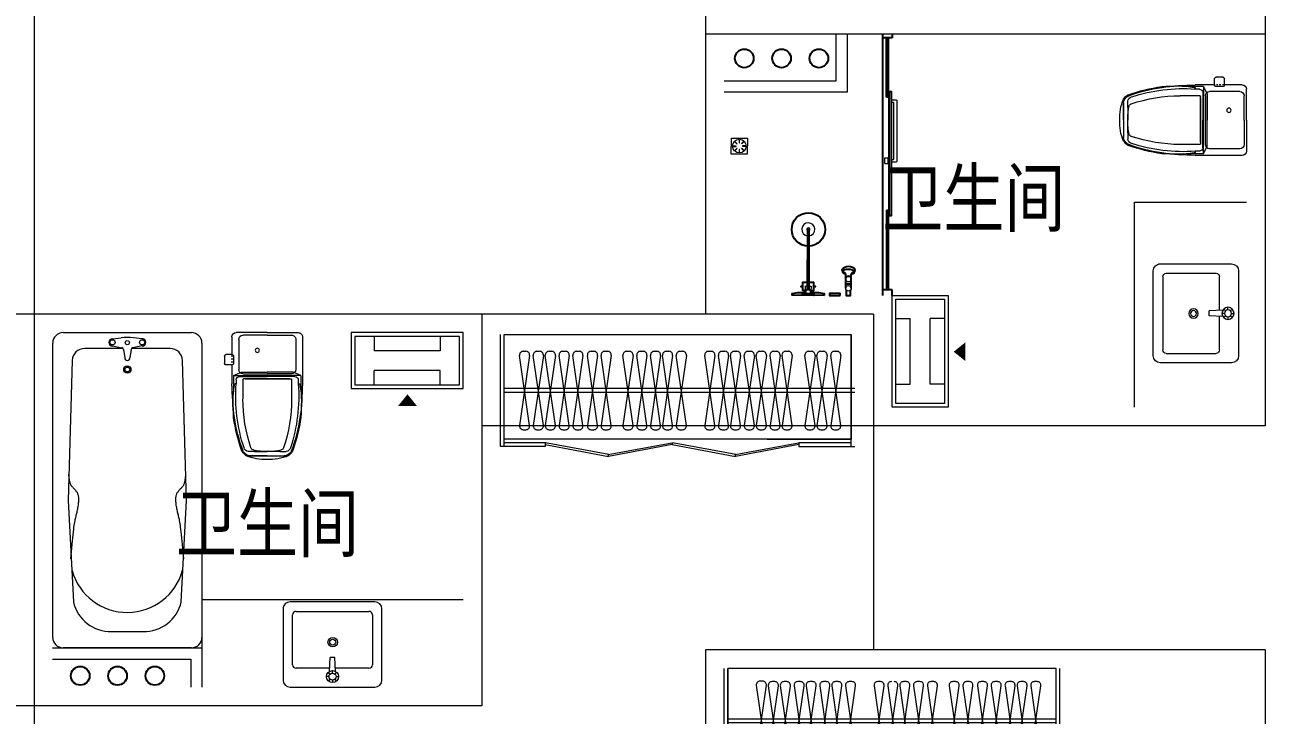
# Model space of a CAD drawing. Extents: x 5432254 to 5695744, y -448727 to -401527.
# Drawn here: x 5668074 to 5674723, y -430541 to -426841 of the extents above; entities that cross this region are included whole.
import ezdxf
from ezdxf.enums import TextEntityAlignment as Align

# ---------------------------------------------------------------- set-up
doc = ezdxf.new("R2010")
doc.units = 0
doc.linetypes.add('DOTE', pattern=[2.42, 2, -0.2, 0.02, -0.2])
doc.layers.get('0').update_dxf_attribs({"linetype": 'CONTINUOUS'})
for name, color, linetype, lineweight in [('Area', 200, 'CONTINUOUS', 9), ('DOTE', 251, 'DOTE', 0), ('PUB_HATCH', 8, 'CONTINUOUS', 9), ('WALL', 255, 'CONTINUOUS', 20), ('五金', 136, 'CONTINUOUS', 9), ('家具', 33, 'CONTINUOUS', 9), ('看线', 27, 'CONTINUOUS', 0)]:
    doc.layers.add(name, color=color, linetype=linetype, lineweight=lineweight)
for name, color, linetype in [('fd', 4, 'CONTINUOUS'), ('PUB_TEXT', 7, 'CONTINUOUS'), ('WINDOW', 4, 'CONTINUOUS'), ('建筑设备及配件', 6, 'CONTINUOUS')]:
    doc.layers.add(name, color=color, linetype=linetype)
doc.styles.add('DIM_FONT', font='SIMPLEX.shx', dxfattribs={"width": 0.8})
doc.styles.add('黑体', font='SIMHEI.TTF', dxfattribs={"height": 10})

# ---------------------------------------------------------------- blocks, each defined once
blk = doc.blocks.new('A$C37A63D83')
at = {"layer": '家具', "color": 8}
for p, q in [((152.1, 636.3), (127.6, 636.3)), ((136.4, 659.7), (322.6, 659.7)), ((229.5, 659.7), (136.4, 659.7)), ((162, 636.3), (152.1, 636.3)), ((162, 636.3), (229.5, 636.3)), ((297, 636.3), (229.5, 636.3)), ((297, 636.3), (306.9, 636.3)), ((306.9, 636.3), (331.4, 636.3)), ((99, 250.2), (99, 355.5)), ((360, 250.2), (360, 355.5)), ((49.5, 230.4), (49.5, 316.4)), ((54, 279), (54, 280.3)), ((63, 274.5), (58.5, 274.5)), ((63, 252.9), (63, 274.5)), ((396, 252.9), (396, 274.5)), ((396, 274.5), (400.5, 274.5)), ((49.5, 230.4), (229.5, 230.4)), ((49.5, 230.4), (90.9, 211.5)), ((81, 234.9), (229.5, 234.9)), ((90.9, 211.5), (229.5, 211.5)), ((99, 220.5), (229.5, 220.5)), ((229.5, 246.6), (102.6, 246.6)), ((110.7, 246.6), (229.5, 246.6)), ((229.5, 246.6), (356.4, 246.6)), ((348.3, 246.6), (229.5, 246.6)), ((378, 234.9), (229.5, 234.9)), ((409.5, 230.4), (229.5, 230.4)), ((360, 220.5), (229.5, 220.5)), ((368.1, 211.5), (229.5, 211.5)), ((409.5, 230.4), (368.1, 211.5)), ((37.8, 171.9), (42.3, 171.9)), ((40.5, 153.1), (40.5, 161.7)), ((40.5, 137), (40.5, 146.5)), ((49.5, 125.1), (49.5, 164.7)), ((76.5, 36), (76.5, 198)), ((382.5, 36), (382.5, 198)), ((37.8, 117.9), (42.3, 117.9)), ((40.5, 121.2), (40.5, 129.7)), ((229.5, 13.5), (99, 13.5)), ((229.5, 13.5), (360, 13.5))]:
    blk.add_line(p, q, dxfattribs=at)
at = {"layer": '家具'}
for p, q in [((40.5, 170.1), (40.5, 274.5)), ((405, 279), (405, 280.3)), ((409.5, 230.4), (409.5, 316.4)), ((418.5, 22.5), (418.5, 274.5)), ((0, 125.1), (0, 164.7)), ((37.8, 171.9), (7.2, 171.9)), ((37.8, 117.9), (7.2, 117.9)), ((40.5, 22.5), (40.5, 122)), ((229.5, 0), (63, 0)), ((229.5, 0), (396, 0))]:
    blk.add_line(p, q, dxfattribs=at)
at = {"layer": '家具', "color": 8}
blk.add_circle((176.4, 94.5), 11.4, dxfattribs=at)
at = {"layer": '家具'}
for centre, radius, start, end in [((216.6, 423.2), 256.6, 87.12096, 112.8427), ((242.4, 423.2), 256.6, 67.1573, 92.87904), ((978.6, 321), 938.6, 160.46268, 171.82378), ((106.7, 630.4), 13.5, 147.26486, 160.46289), ((159.1, 596.7), 75.7, 123.74728, 147.26486), ((299.9, 596.7), 75.7, 32.73514, 56.25272), ((345.7, 630.4), 13.5, 21.34013, 45.04567), ((352.3, 630.4), 13.5, 19.53711, 32.73514), ((-519.6, 321), 938.7, 8.17733, 19.53711), ((7035.2, 15), 6999.5, 176.39994, 177.87525), ((-6576.2, 15), 6999.5, 2.12475, 3.60006), ((7.2, 164.7), 7.2, 90, 180), ((7.2, 125.1), 7.2, 180, 270), ((63, 22.5), 22.5, 180, 270), ((396, 22.5), 22.5, 270, 0)]:
    blk.add_arc(centre, radius, start, end, dxfattribs=at)
at = {"layer": '家具', "color": 8}
for centre, radius, start, end in [((823.8, 352.9), 776.2, 158.65987, 172.47632), ((941.9, 340.4), 881.4, 161.70587, 184.28974), ((933.3, 352.9), 834.3, 161.50274, 179.81806), ((113.3, 630.4), 13.5, 134.95433, 158.65987), ((347, 396.4), 344.2, 131.92233, 134.95433), ((129.6, 611.1), 25.3, 94.61237, 166.25294), ((138, 625.7), 34, 87.42069, 128.06865), ((159.2, 611.8), 18, 109.18125, 161.50274), ((214.4, 386.4), 250, 86.59247, 104.15157), ((244.6, 386.4), 250, 75.84843, 93.40753), ((299.8, 611.8), 18, 18.49726, 70.81875), ((-474.3, 352.9), 834.3, 0.18194, 18.49726), ((321, 625.7), 34, 51.93135, 92.57931), ((329.4, 611.1), 25.3, 13.74706, 85.38763), ((112, 396.4), 344.2, 45.04567, 48.07767), ((-482.9, 340.4), 881.4, 355.71026, 18.29413), ((-364.8, 352.9), 776.2, 7.52368, 21.34013), ((545.5, 366.9), 499.1, 169.88512, 189.98228), ((-86.5, 366.9), 499.1, 350.01772, 10.11488), ((58.5, 279), 4.5, 180, 270), ((400.5, 279), 4.5, 270, 0), ((81, 252.9), 18, 180, 270), ((99, 198), 22.5, 90, 180), ((102.6, 250.2), 3.6, 180, 270), ((356.4, 250.2), 3.6, 270, 0), ((360, 198), 22.5, 0, 90), ((378, 252.9), 18, 270, 0), ((42.3, 164.7), 7.2, 0, 90), ((42.3, 125.1), 7.2, 270, 0), ((99, 36), 22.5, 180, 270), ((360, 36), 22.5, 270, 0)]:
    blk.add_arc(centre, radius, start, end, dxfattribs=at)
blk = doc.blocks.new('dfdsf')
at = {"layer": '家具'}
for p, q in [((-5626.5, -27307.3), (-6080.7, -27307.3)), ((-6118.8, -27345.4), (-6118.8, -27726.4)), ((-5588.4, -27726.4), (-5588.4, -27345.4)), ((-6080.7, -27764.5), (-5626.5, -27764.5))]:
    blk.add_line(p, q, dxfattribs=at)
at = {"layer": '家具', "color": 8}
for p, q in [((-5872.4, -27364), (-5885.9, -27364)), ((-5866.9, -27350.6), (-5876.4, -27341.1)), ((-5866.7, -27377.4), (-5876.1, -27387.1)), ((-5870.1, -27391.7), (-5866.3, -27465.6)), ((-5853.6, -27345.2), (-5853.6, -27331.7)), ((-5853.6, -27382.8), (-5853.6, -27396.2)), ((-5837.1, -27391.7), (-5840.9, -27465.6)), ((-5831.1, -27340.8), (-5840.5, -27350.5)), ((-5830.8, -27386.8), (-5840.3, -27377.3)), ((-5834.8, -27364), (-5821.3, -27364)), ((-6068, -27694.7), (-6068, -27428)), ((-6049, -27408.9), (-5869.2, -27408.9)), ((-5838, -27408.9), (-5658.2, -27408.9)), ((-5639.2, -27428), (-5639.2, -27694.7)), ((-5866.3, -27465.6), (-5840.9, -27465.6)), ((-5658.2, -27713.7), (-6049, -27713.7))]:
    blk.add_line(p, q, dxfattribs=at)
for centre, radius in [((-5853.6, -27364), 32.3), ((-5853.6, -27364), 18.8), ((-5854.6, -27548.6), 25.4), ((-5854.6, -27548.6), 16)]:
    blk.add_circle(centre, radius, dxfattribs=at)
at = {"layer": '家具'}
for centre, start, end in [((-6080.7, -27345.4), 90, 180), ((-5626.5, -27345.4), 0, 90), ((-6080.7, -27726.4), 180, 270), ((-5626.5, -27726.4), 270, 0)]:
    blk.add_arc(centre, 38.1, start, end, dxfattribs=at)
at = {"layer": '家具', "color": 8}
for centre, start, end in [((-6049, -27428), 90, 180), ((-5658.2, -27428), 0, 90), ((-6049, -27694.7), 180, 270), ((-5658.2, -27694.7), 270, 0)]:
    blk.add_arc(centre, 19.1, start, end, dxfattribs=at)
blk = doc.blocks.new('$plan$00000489')
for p, q in [((-1470, 360), (-50, 360)), ((-1520, -310), (-1520, 310)), ((0, 310), (0, -310)), ((-64.3, 71.3), (-72.4, 26.6)), ((-29.2, 71.3), (-25.1, 29.7)), ((-80.8, 18.5), (-121.9, 12.5)), ((-80.8, -18.5), (-121.9, -12.5)), ((-64.3, -71.3), (-72.4, -26.6)), ((-29.2, -71.3), (-25.1, -29.7)), ((-50, -360), (-1470, -360))]:
    blk.add_line(p, q)
blk.add_lwpolyline([(-76.8, 81.3), (-76.8, 206.7, 0.398606), (-133.6, 266.6), (-809.9, 285), (-1298.7, 260.5, 0.354414), (-1441.4, 75.7), (-1441.4, -75.7, 0.354414), (-1298.7, -260.5), (-809.9, -285), (-133.6, -266.6, 0.398606), (-76.8, -206.7), (-76.8, -20)], format="xyb")
at = {"lineweight": 13}
for points in [[(-1090.4, 272.8), (-1073.6, 271.3), (-1056.5, 269.7), (-1039.1, 268), (-1022, 266.4), (-1005.3, 264.7), (-989.3, 263.1), (-974.5, 261.5), (-961, 260), (-949, 258.6), (-938.5, 257.3), (-929.4, 256), (-921.3, 254.7), (-914.1, 253.5), (-907.7, 252.3), (-901.8, 251.1), (-896.3, 249.9), (-891, 248.7), (-885.8, 247.5), (-880.7, 246.2), (-875.7, 245), (-870.6, 243.8), (-865.5, 242.6), (-860.3, 241.4), (-854.9, 240.3), (-849.3, 239.2), (-843.7, 238.1), (-837.9, 237.1), (-832.1, 236.3), (-826.5, 235.5), (-820.9, 234.9), (-815.6, 234.4), (-810.5, 234), (-805.8, 233.9), (-801.3, 233.9), (-797.2, 234.1), (-793.3, 234.6), (-789.6, 235.2), (-786, 235.9), (-782.7, 236.9), (-779.4, 238.1), (-776.2, 239.5), (-773.1, 241.1), (-770.1, 242.8), (-767.2, 244.6), (-764.4, 246.6), (-761.7, 248.6), (-759.1, 250.8), (-756.7, 252.9), (-754.3, 255.1), (-752.1, 257.3), (-749.9, 259.4), (-747.8, 261.5), (-745.7, 263.5), (-743.6, 265.5), (-741.6, 267.3), (-739.5, 269), (-737.4, 270.5), (-735.1, 271.9), (-732.7, 273.2), (-729.9, 274.3), (-726.8, 275.4), (-723.2, 276.4), (-719.1, 277.4), (-714.3, 278.3), (-708.9, 279.2), (-702.9, 280.1), (-696.5, 281), (-689.9, 281.9), (-683.2, 282.7)], [(-1090.4, -272.8), (-1073.6, -271.3), (-1056.5, -269.7), (-1039.1, -268), (-1022, -266.4), (-1005.3, -264.7), (-989.3, -263.1), (-974.5, -261.5), (-961, -260), (-949, -258.6), (-938.5, -257.3), (-929.4, -256), (-921.3, -254.7), (-914.1, -253.5), (-907.7, -252.3), (-901.8, -251.1), (-896.3, -249.9), (-891, -248.7), (-885.8, -247.5), (-880.7, -246.2), (-875.7, -245), (-870.6, -243.8), (-865.5, -242.6), (-860.3, -241.4), (-854.9, -240.3), (-849.3, -239.2), (-843.7, -238.1), (-837.9, -237.1), (-832.1, -236.3), (-826.5, -235.5), (-820.9, -234.9), (-815.6, -234.4), (-810.5, -234), (-805.8, -233.9), (-801.3, -233.9), (-797.2, -234.1), (-793.3, -234.6), (-789.6, -235.2), (-786, -235.9), (-782.7, -236.9), (-779.4, -238.1), (-776.2, -239.5), (-773.1, -241.1), (-770.1, -242.8), (-767.2, -244.6), (-764.4, -246.6), (-761.7, -248.6), (-759.1, -250.8), (-756.7, -252.9), (-754.3, -255.1), (-752.1, -257.3), (-749.9, -259.4), (-747.8, -261.5), (-745.7, -263.5), (-743.6, -265.5), (-741.6, -267.3), (-739.5, -269), (-737.4, -270.5), (-735.1, -271.9), (-732.7, -273.2), (-729.9, -274.3), (-726.8, -275.4), (-723.2, -276.4), (-719.1, -277.4), (-714.3, -278.3), (-708.9, -279.2), (-702.9, -280.1), (-696.5, -281), (-689.9, -281.9), (-685.5, -282.4)]]:
    blk.add_lwpolyline(points, dxfattribs=at)
blk.add_lwpolyline([(-76.8, 20), (-76.8, 81.3)])
for centre, radius in [((-46.8, 71.3), 12.6), ((-177.7, 0), 17.6), ((-46.8, -71.3), 12.6)]:
    blk.add_circle(centre, radius, dxfattribs=at)
for centre, radius in [((-177.7, 0), 11.6), ((-48.3, 0), 9.88)]:
    blk.add_circle(centre, radius)
for centre, radius, start, end in [((-1470, 310), 50, 90, 180), ((-50, 310), 50, 0, 90), ((-46.8, 71.3), 17.6, 360, 180), ((-121.9, 0), 12.5, 90, 270), ((-82.2, 28.3), 10, 278.24716, 349.78585), ((-323.6, 0), 300, 354.32287, 5.67713), ((-82.2, -28.3), 10, 10.21415, 81.75284), ((-46.8, -71.3), 17.6, 180, 0), ((-1470, -310), 50, 180, 270), ((-50, -310), 50, 270, 0)]:
    blk.add_arc(centre, radius, start, end)
blk.add_arc((-1073.2, 0.3), 276.3, 105.63845, 254.96294, dxfattribs=at)
blk = doc.blocks.new('A$C0032228E')
at = {"layer": 'fd'}
blk.add_lwpolyline([(302.1, 0, 100, 0, 0), (302.1, 62, 0, 0, 0)], format="xyseb", dxfattribs=at)
at = {"layer": '家具'}
for p, q in [((123.3, 372.3), (123.3, 295.3)), ((476.7, 372.3), (476.7, 295.3)), ((476.7, 295.3), (123.3, 295.3)), ((476.7, 189.3), (123.3, 189.3)), ((123.3, 112.3), (123.3, 189.3)), ((476.7, 112.3), (476.7, 189.3))]:
    blk.add_line(p, q, dxfattribs=at)
for points in [[(600, 392.3), (0, 392.3), (0, 92.3), (600, 92.3)], [(580, 372.3), (20, 372.3), (20, 112.3), (580, 112.3)]]:
    blk.add_lwpolyline(points, close=True, dxfattribs=at)
blk = doc.blocks.new('A$C6EA5130D')
at = {"layer": '五金', "lineweight": -3}
for p, q in [((84.5, 353.4), (84.5, 30)), ((94.5, 30), (94.5, 353.4)), ((290.5, 38.3), (290.5, 113.1)), ((320.5, 38.3), (320.5, 113.1)), ((68, 25), (68, 15)), ((111, 25), (111, 15)), ((320.5, 60.3), (290.5, 60.3))]:
    blk.add_line(p, q, dxfattribs=at)
at = {"layer": '五金', "color": 8}
for p, q in [((74.5, 22), (74.5, 15)), ((104.5, 25), (104.5, 15))]:
    blk.add_line(p, q, dxfattribs=at)
at = {"layer": '五金', "lineweight": -3}
for points in [[(74.5, 25), (61.5, 25), (61.5, 70), (84.5, 70)], [(94.5, 70), (117.5, 70), (117.5, 25), (104.5, 25)], [(174.5, 0), (4.5, 0), (4.5, 10), (34.3, 15), (79.5, 15)], [(61.5, 45.5), (51.5, 45.5), (51.5, 49.5), (61.5, 49.5)], [(99.5, 15), (144.8, 15), (174.5, 10), (174.5, 0)], [(117.5, 49.5), (127.5, 49.5), (127.5, 45.5), (117.5, 45.5)], [(293.8, 28.9), (293.8, 0), (317.2, 0), (317.2, 28.9)]]:
    blk.add_lwpolyline(points, dxfattribs=at)
for points in [[(58.5, 0), (58.5, 10), (120.5, 10), (120.5, 0)], [(260.5, 0), (260.5, 10), (204.5, 10), (204.5, 0)]]:
    blk.add_lwpolyline(points, close=True, dxfattribs=at)
at = {"layer": '五金', "color": 8}
for points in [[(79.5, 22), (74.5, 22), (74.5, 50), (84.5, 50)], [(94.5, 50), (104.5, 50), (104.5, 22), (99.5, 22)]]:
    blk.add_lwpolyline(points, dxfattribs=at)
blk.add_lwpolyline([(79.5, 10), (79.5, 30), (99.5, 30), (99.5, 10)], close=True, dxfattribs=at)
at = {"layer": '五金', "lineweight": -3}
blk.add_circle((89.5, 353.4), 89.5, dxfattribs=at)
at = {"layer": '五金', "color": 8}
for centre, radius in [((89.5, 353.4), 5), ((305.5, 87.3), 15), ((305.5, 38.3), 15)]:
    blk.add_circle(centre, radius, dxfattribs=at)
for centre, radius, start, end in [((89.5, 353.4), 35, 278.21321, 261.78679), ((89.5, 353.4), 9, 303.74899, 236.25101), ((305.5, 87.3), 17, 331.92751, 208.07249), ((305.5, 38.3), 17, 151.92751, 226.66408), ((305.5, 38.3), 17, 313.33592, 28.07249)]:
    blk.add_arc(centre, radius, start, end, dxfattribs=at)
at = {"layer": '五金', "lineweight": -3}
for centre, start, end in [((273.9, 107.2), 19.67326, 73.58193), ((337.1, 107.2), 106.41807, 160.32674)]:
    blk.add_arc(centre, 17.7, start, end, dxfattribs=at)
at = {"layer": '五金', "lineweight": -3, "extrusion": (0, 0, -1)}
for centre, major_axis, ratio, start_param, end_param in [((305.5, 135.8), (33.6, 0), 0.612909, 2.761972, 6.662806), ((305.5, 126.3), (-31.4, 0), 0.47884, -1.072899, 4.214492)]:
    blk.add_ellipse(centre, major_axis=major_axis, ratio=ratio, start_param=start_param, end_param=end_param, dxfattribs=at)
blk = doc.blocks.new('A$C56722DB7')
at = {"layer": '五金'}
blk.add_lwpolyline([(85.8, 85.8), (85.8, 0), (0, 0), (0, 85.8)], close=True, dxfattribs=at)
at = {"layer": '五金', "color": 8}
for points in [[(43.3, 75.9), (41.6, 75.9), (41.6, 60.3), (43.3, 60.3)], [(66.5, 66), (65.3, 67.2), (54.3, 56.1), (55.5, 55)], [(9.9, 43.3), (9.9, 41.6), (25.5, 41.6), (25.5, 43.3)], [(19.8, 66.5), (18.7, 65.3), (29.7, 54.3), (30.9, 55.5)], [(19.3, 19.8), (20.5, 18.7), (31.5, 29.7), (30.3, 30.9)], [(42.5, 9.9), (44.2, 9.9), (44.2, 25.5), (42.5, 25.5)], [(66, 19.3), (67.2, 20.5), (56.1, 31.5), (55, 30.3)], [(75.9, 42.5), (75.9, 44.2), (60.3, 44.2), (60.3, 42.5)]]:
    blk.add_lwpolyline(points, close=True, dxfattribs=at)
blk.add_circle((42.9, 42.9), 36.6, dxfattribs=at)
blk = doc.blocks.new('eeq2')
at = {"layer": 'PUB_HATCH'}
for p, q in [((-381526.3, -702172.5), (-381472.4, -702547.2)), ((-381526.3, -702547.2), (-381472.4, -702172.5)), ((-381492.2, -702149.9), (-381506.5, -702149.9)), ((-381461.7, -702175.2), (-381407.8, -702549.9)), ((-381461.7, -702549.9), (-381407.8, -702175.2)), ((-381427.6, -702152.5), (-381441.9, -702152.5)), ((-381397.4, -702175.2), (-381343.4, -702549.9)), ((-381397.4, -702549.9), (-381343.4, -702175.2)), ((-381363.2, -702152.5), (-381377.5, -702152.5)), ((-381323.8, -702175.2), (-381269.8, -702549.9)), ((-381323.8, -702549.9), (-381269.8, -702175.2)), ((-381289.6, -702152.5), (-381303.9, -702152.5)), ((-381259.4, -702175.2), (-381205.4, -702549.9)), ((-381259.4, -702549.9), (-381205.4, -702175.2)), ((-381225.2, -702152.5), (-381239.5, -702152.5)), ((-381185.8, -702175.2), (-381131.8, -702549.9)), ((-381185.8, -702549.9), (-381131.8, -702175.2)), ((-381151.6, -702152.5), (-381166, -702152.5)), ((-381121.4, -702175.2), (-381067.4, -702549.9)), ((-381121.4, -702549.9), (-381067.4, -702175.2)), ((-381087.3, -702152.5), (-381101.6, -702152.5)), ((-381047.8, -702175.2), (-380993.8, -702549.9)), ((-381047.8, -702549.9), (-380993.8, -702175.2)), ((-381013.7, -702152.5), (-381028, -702152.5)), ((-380894.9, -702175.2), (-380841, -702549.9)), ((-380894.9, -702549.9), (-380841, -702175.2)), ((-380860.8, -702152.5), (-380875.1, -702152.5)), ((-380821.4, -702175.2), (-380767.4, -702549.9)), ((-380821.4, -702549.9), (-380767.4, -702175.2)), ((-380757, -702175.2), (-380703, -702549.9)), ((-380757, -702549.9), (-380703, -702175.2)), ((-380722.8, -702152.5), (-380737.1, -702152.5)), ((-380683.4, -702175.2), (-380629.4, -702549.9)), ((-380683.4, -702549.9), (-380629.4, -702175.2)), ((-380649.2, -702152.5), (-380663.5, -702152.5)), ((-380609, -702175.2), (-380555.1, -702549.9)), ((-380609, -702549.9), (-380555.1, -702175.2)), ((-380574.9, -702152.5), (-380589.2, -702152.5)), ((-380492.2, -702175.2), (-380438.2, -702549.9)), ((-380492.2, -702549.9), (-380438.2, -702175.2)), ((-380458.1, -702152.5), (-380472.4, -702152.5)), ((-380418.6, -702175.2), (-380364.6, -702549.9)), ((-380418.6, -702549.9), (-380364.6, -702175.2)), ((-380384.5, -702152.5), (-380398.8, -702152.5)), ((-380340.7, -702175.2), (-380286.8, -702549.9)), ((-380340.7, -702549.9), (-380286.8, -702175.2)), ((-380306.6, -702152.5), (-380320.9, -702152.5)), ((-380267.1, -702175.2), (-380213.2, -702549.9)), ((-380267.1, -702549.9), (-380213.2, -702175.2)), ((-380233, -702152.5), (-380247.3, -702152.5)), ((-380192.8, -702175.2), (-380138.8, -702549.9)), ((-380192.8, -702549.9), (-380138.8, -702175.2)), ((-380158.6, -702152.5), (-380173, -702152.5)), ((-380128.4, -702175.2), (-380074.4, -702549.9)), ((-380128.4, -702549.9), (-380074.4, -702175.2)), ((-380094.2, -702152.5), (-380108.6, -702152.5)), ((-380054.8, -702175.2), (-380000.8, -702549.9)), ((-380054.8, -702549.9), (-380000.8, -702175.2)), ((-380020.7, -702152.5), (-380035, -702152.5)), ((-381678.1, -702352.5), (-379918.1, -702352.5)), ((-381678.1, -702372.5), (-379918.1, -702372.5)), ((-381492.2, -702569.9), (-381506.5, -702569.9)), ((-381427.6, -702572.5), (-381441.9, -702572.5)), ((-381363.2, -702572.5), (-381377.5, -702572.5)), ((-381289.6, -702572.5), (-381303.9, -702572.5)), ((-381225.2, -702572.5), (-381239.5, -702572.5)), ((-381151.6, -702572.5), (-381166, -702572.5)), ((-381087.3, -702572.5), (-381101.6, -702572.5)), ((-381013.7, -702572.5), (-381028, -702572.5)), ((-380860.8, -702572.5), (-380875.1, -702572.5)), ((-380787.2, -702572.5), (-380801.5, -702572.5)), ((-380722.8, -702572.5), (-380737.1, -702572.5)), ((-380649.2, -702572.5), (-380663.5, -702572.5)), ((-380574.9, -702572.5), (-380589.2, -702572.5)), ((-380458.1, -702572.5), (-380472.4, -702572.5)), ((-380384.5, -702572.5), (-380398.8, -702572.5)), ((-380306.6, -702572.5), (-380320.9, -702572.5)), ((-380233, -702572.5), (-380247.3, -702572.5)), ((-380158.6, -702572.5), (-380173, -702572.5)), ((-380094.2, -702572.5), (-380108.6, -702572.5)), ((-380020.7, -702572.5), (-380035, -702572.5))]:
    blk.add_line(p, q, dxfattribs=at)
for centre, start, end in [((-381506.5, -702169.9), 90, 187.59464), ((-381492.2, -702169.9), 352.40536, 90), ((-381441.9, -702172.5), 90, 187.59464), ((-381427.6, -702172.5), 352.40536, 90), ((-381377.5, -702172.5), 90, 187.59464), ((-381363.2, -702172.5), 352.40536, 90), ((-381303.9, -702172.5), 90, 187.59464), ((-381289.6, -702172.5), 352.40536, 90), ((-381239.5, -702172.5), 90, 187.59464), ((-381225.2, -702172.5), 352.40536, 90), ((-381166, -702172.5), 90, 187.59464), ((-381151.6, -702172.5), 352.40536, 90), ((-381101.6, -702172.5), 90, 187.59464), ((-381087.3, -702172.5), 352.40536, 90), ((-381028, -702172.5), 90, 187.59464), ((-381013.7, -702172.5), 352.40536, 90), ((-380875.1, -702172.5), 90, 187.59464), ((-380860.8, -702172.5), 352.40536, 90), ((-380801.5, -702172.5), 90, 187.59464), ((-380787.2, -702172.5), 352.40536, 90), ((-380737.1, -702172.5), 90, 187.59464), ((-380722.8, -702172.5), 352.40536, 90), ((-380663.5, -702172.5), 90, 187.59464), ((-380649.2, -702172.5), 352.40536, 90), ((-380589.2, -702172.5), 90, 187.59464), ((-380574.9, -702172.5), 352.40536, 90), ((-380472.4, -702172.5), 90, 187.59464), ((-380458.1, -702172.5), 352.40536, 90), ((-380398.8, -702172.5), 90, 187.59464), ((-380384.5, -702172.5), 352.40536, 90), ((-380320.9, -702172.5), 90, 187.59464), ((-380306.6, -702172.5), 352.40536, 90), ((-380247.3, -702172.5), 90, 187.59464), ((-380233, -702172.5), 352.40536, 90), ((-380173, -702172.5), 90, 187.59464), ((-380158.6, -702172.5), 352.40536, 90), ((-380108.6, -702172.5), 90, 187.59464), ((-380094.2, -702172.5), 352.40536, 90), ((-380035, -702172.5), 90, 187.59464), ((-380020.7, -702172.5), 352.40536, 90), ((-381506.5, -702549.9), 172.40536, 270), ((-381492.2, -702549.9), 270, 7.59464), ((-381441.9, -702552.5), 172.40536, 270), ((-381427.6, -702552.5), 270, 7.59464), ((-381377.5, -702552.5), 172.40536, 270), ((-381363.2, -702552.5), 270, 7.59464), ((-381303.9, -702552.5), 172.40536, 270), ((-381289.6, -702552.5), 270, 7.59464), ((-381239.5, -702552.5), 172.40536, 270), ((-381225.2, -702552.5), 270, 7.59464), ((-381166, -702552.5), 172.40536, 270), ((-381151.6, -702552.5), 270, 7.59464), ((-381101.6, -702552.5), 172.40536, 270), ((-381087.3, -702552.5), 270, 7.59464), ((-381028, -702552.5), 172.40536, 270), ((-381013.7, -702552.5), 270, 7.59464), ((-380875.1, -702552.5), 172.40536, 270), ((-380860.8, -702552.5), 270, 7.59464), ((-380801.5, -702552.5), 172.40536, 270), ((-380787.2, -702552.5), 270, 7.59464), ((-380737.1, -702552.5), 172.40536, 270), ((-380722.8, -702552.5), 270, 7.59464), ((-380663.5, -702552.5), 172.40536, 270), ((-380649.2, -702552.5), 270, 7.59464), ((-380589.2, -702552.5), 172.40536, 270), ((-380574.9, -702552.5), 270, 7.59464), ((-380472.4, -702552.5), 172.40536, 270), ((-380458.1, -702552.5), 270, 7.59464), ((-380398.8, -702552.5), 172.40536, 270), ((-380384.5, -702552.5), 270, 7.59464), ((-380320.9, -702552.5), 172.40536, 270), ((-380306.6, -702552.5), 270, 7.59464), ((-380247.3, -702552.5), 172.40536, 270), ((-380233, -702552.5), 270, 7.59464), ((-380173, -702552.5), 172.40536, 270), ((-380158.6, -702552.5), 270, 7.59464), ((-380108.6, -702552.5), 172.40536, 270), ((-380094.2, -702552.5), 270, 7.59464), ((-380035, -702552.5), 172.40536, 270), ((-380020.7, -702552.5), 270, 7.59464)]:
    blk.add_arc(centre, 20, start, end, dxfattribs=at)
at = {"layer": '家具'}
for p, q in [((-381698.1, -702662.5), (-381698.1, -702082.5)), ((-381678.1, -702662.5), (-381678.1, -702082.5)), ((-379918.1, -702662.5), (-379918.1, -702082.5)), ((-379898.1, -702662.5), (-379898.1, -702082.5)), ((-381698.1, -702662.5), (-381678.1, -702662.5)), ((-381628.1, -702642.5), (-381678.1, -702642.5)), ((-381478.1, -702662.5), (-381678.1, -702662.5)), ((-381478.1, -702642.5), (-381478.1, -702662.5)), ((-380268.1, -702642.5), (-379918.1, -702642.5)), ((-380118.1, -702642.5), (-380118.1, -702662.5)), ((-380118.1, -702662.5), (-379918.1, -702662.5)), ((-379918.1, -702662.5), (-379898.1, -702662.5))]:
    blk.add_line(p, q, dxfattribs=at)
for points in [[(-381678.1, -702642.5), (-379918.1, -702642.5), (-379918.1, -702082.5), (-381678.1, -702082.5)], [(-381478.1, -702652.4), (-381138.1, -702715.5), (-381136.2, -702705.6), (-381476.2, -702642.5)], [(-380798.1, -702652.4), (-381138.1, -702715.5), (-381139.9, -702705.6), (-380799.9, -702642.5)], [(-380798.1, -702652.4), (-380458.1, -702715.5), (-380456.2, -702705.6), (-380796.2, -702642.5)], [(-380118.1, -702652.4), (-380458.1, -702715.5), (-380459.9, -702705.6), (-380119.9, -702642.5)]]:
    blk.add_lwpolyline(points, close=True, dxfattribs=at)
at = {"layer": 'PUB_HATCH', "style": 'DIM_FONT', "width": 0.7, "flags": 9}
for tag, p in [('YSIZE', (-380027.4, -702377.5)), ('XSIZE', (-380027, -702377.5))]:
    blk.add_attdef(tag, p, '', height=0.5, rotation=0, dxfattribs=at)

msp = doc.modelspace()

# ---------------------------------------------------------------- linework, layer by layer
at = {"layer": 'DOTE'}
for p, q in [((5668123.4, -416590.9), (5668123.4, -436206.5)), ((5671723.4, -422690.9), (5671723.4, -428390.9)), ((5674723.4, -424190.9), (5674723.4, -428990.9)), ((5674723.4, -426890.9), (5671723.4, -426890.9)), ((5672623.4, -428390.9), (5663623.4, -428390.9)), ((5670523.4, -428390.9), (5670523.4, -430490.9)), ((5672623.4, -428390.9), (5672623.4, -430190.9)), ((5674723.4, -428990.9), (5670523.4, -428990.9)), ((5674723.4, -430190.9), (5671723.4, -430190.9)), ((5671723.4, -430190.9), (5671723.4, -436290.9)), ((5674723.4, -430190.9), (5674723.4, -436290.9)), ((5670523.4, -430490.9), (5665723.4, -430490.9))]:
    msp.add_line(p, q, dxfattribs=at)
at = {"layer": 'PUB_HATCH'}
for p, q in [((5670780.2, -428613.4), (5670726.2, -428988.1)), ((5670780.2, -428988.1), (5670726.2, -428613.4)), ((5670746, -428590.8), (5670760.3, -428590.8)), ((5670853.8, -428613.4), (5670799.8, -428988.1)), ((5670853.8, -428988.1), (5670799.8, -428613.4)), ((5670819.6, -428590.8), (5670833.9, -428590.8)), ((5670918.2, -428613.4), (5670864.2, -428988.1)), ((5670918.2, -428988.1), (5670864.2, -428613.4)), ((5670884, -428590.8), (5670898.3, -428590.8)), ((5670992.5, -428613.4), (5670938.6, -428988.1)), ((5670992.5, -428988.1), (5670938.6, -428613.4)), ((5670958.4, -428590.8), (5670972.7, -428590.8)), ((5671066.1, -428613.4), (5671012.1, -428988.1)), ((5671066.1, -428988.1), (5671012.1, -428613.4)), ((5671032, -428590.8), (5671046.3, -428590.8)), ((5671144, -428613.4), (5671090, -428988.1)), ((5671144, -428988.1), (5671090, -428613.4)), ((5671109.8, -428590.8), (5671124.2, -428590.8)), ((5671217.6, -428613.4), (5671163.6, -428988.1)), ((5671217.6, -428988.1), (5671163.6, -428613.4)), ((5671183.4, -428590.8), (5671197.8, -428590.8)), ((5671334.4, -428613.4), (5671280.4, -428988.1)), ((5671334.4, -428988.1), (5671280.4, -428613.4)), ((5671300.3, -428590.8), (5671314.6, -428590.8)), ((5671408.8, -428613.4), (5671354.8, -428988.1)), ((5671408.8, -428988.1), (5671354.8, -428613.4)), ((5671374.6, -428590.8), (5671388.9, -428590.8)), ((5671482.3, -428613.4), (5671428.4, -428988.1)), ((5671482.3, -428988.1), (5671428.4, -428613.4)), ((5671448.2, -428590.8), (5671462.5, -428590.8)), ((5671546.7, -428613.4), (5671492.8, -428988.1)), ((5671546.7, -428988.1), (5671492.8, -428613.4)), ((5671512.6, -428590.8), (5671526.9, -428590.8)), ((5671620.3, -428613.4), (5671566.4, -428988.1)), ((5671620.3, -428988.1), (5671566.4, -428613.4)), ((5671586.2, -428590.8), (5671600.5, -428590.8)), ((5671773.2, -428613.4), (5671719.2, -428988.1)), ((5671773.2, -428988.1), (5671719.2, -428613.4)), ((5671739, -428590.8), (5671753.4, -428590.8)), ((5671846.8, -428613.4), (5671792.8, -428988.1)), ((5671846.8, -428988.1), (5671792.8, -428613.4)), ((5671812.6, -428590.8), (5671826.9, -428590.8)), ((5671911.2, -428613.4), (5671857.2, -428988.1)), ((5671911.2, -428988.1), (5671857.2, -428613.4)), ((5671877, -428590.8), (5671891.3, -428590.8)), ((5671984.8, -428613.4), (5671930.8, -428988.1)), ((5671984.8, -428988.1), (5671930.8, -428613.4)), ((5671950.6, -428590.8), (5671964.9, -428590.8)), ((5672049.1, -428613.4), (5671995.2, -428988.1)), ((5672049.1, -428988.1), (5671995.2, -428613.4)), ((5672015, -428590.8), (5672029.3, -428590.8)), ((5672122.7, -428613.4), (5672068.8, -428988.1)), ((5672122.7, -428988.1), (5672068.8, -428613.4)), ((5672088.6, -428590.8), (5672102.9, -428590.8)), ((5672187.1, -428613.4), (5672133.2, -428988.1)), ((5672187.1, -428988.1), (5672133.2, -428613.4)), ((5672153, -428590.8), (5672167.3, -428590.8)), ((5672310.1, -428613.4), (5672256.2, -428988.1)), ((5672310.1, -428988.1), (5672256.2, -428613.4)), ((5672276, -428590.8), (5672290.3, -428590.8)), ((5672374.5, -428613.4), (5672320.6, -428988.1)), ((5672374.5, -428988.1), (5672320.6, -428613.4)), ((5672340.4, -428590.8), (5672354.7, -428590.8)), ((5672448.1, -428613.4), (5672394.2, -428988.1)), ((5672448.1, -428988.1), (5672394.2, -428613.4)), ((5672414, -428590.8), (5672428.3, -428590.8)), ((5672523.4, -428790.8), (5670643.4, -428790.8)), ((5672523.4, -428810.8), (5670643.4, -428810.8)), ((5670746, -429010.8), (5670760.3, -429010.8)), ((5670819.6, -429010.8), (5670833.9, -429010.8)), ((5670884, -429010.8), (5670898.3, -429010.8)), ((5670958.4, -429010.8), (5670972.7, -429010.8)), ((5671032, -429010.8), (5671046.3, -429010.8)), ((5671109.8, -429010.8), (5671124.2, -429010.8)), ((5671183.4, -429010.8), (5671197.8, -429010.8)), ((5671300.3, -429010.8), (5671314.6, -429010.8)), ((5671374.6, -429010.8), (5671388.9, -429010.8)), ((5671448.2, -429010.8), (5671462.5, -429010.8)), ((5671512.6, -429010.8), (5671526.9, -429010.8)), ((5671586.2, -429010.8), (5671600.5, -429010.8)), ((5671739, -429010.8), (5671753.4, -429010.8)), ((5671812.6, -429010.8), (5671826.9, -429010.8)), ((5671877, -429010.8), (5671891.3, -429010.8)), ((5671950.6, -429010.8), (5671964.9, -429010.8)), ((5672015, -429010.8), (5672029.3, -429010.8)), ((5672088.6, -429010.8), (5672102.9, -429010.8)), ((5672153, -429010.8), (5672167.3, -429010.8)), ((5672276, -429010.8), (5672290.3, -429010.8)), ((5672340.4, -429010.8), (5672354.7, -429010.8)), ((5672414, -429010.8), (5672428.3, -429010.8))]:
    msp.add_line(p, q, dxfattribs=at)
for centre, start, end in [((5670746, -428610.8), 90, 187.59464), ((5670760.3, -428610.8), 352.40536, 90), ((5670819.6, -428610.8), 90, 187.59464), ((5670833.9, -428610.8), 352.40536, 90), ((5670884, -428610.8), 90, 187.59464), ((5670898.3, -428610.8), 352.40536, 90), ((5670958.4, -428610.8), 90, 187.59464), ((5670972.7, -428610.8), 352.40536, 90), ((5671032, -428610.8), 90, 187.59464), ((5671046.3, -428610.8), 352.40536, 90), ((5671109.8, -428610.8), 90, 187.59464), ((5671124.2, -428610.8), 352.40536, 90), ((5671183.4, -428610.8), 90, 187.59464), ((5671197.8, -428610.8), 352.40536, 90), ((5671300.3, -428610.8), 90, 187.59464), ((5671314.6, -428610.8), 352.40536, 90), ((5671374.6, -428610.8), 90, 187.59464), ((5671388.9, -428610.8), 352.40536, 90), ((5671448.2, -428610.8), 90, 187.59464), ((5671462.5, -428610.8), 352.40536, 90), ((5671512.6, -428610.8), 90, 187.59464), ((5671526.9, -428610.8), 352.40536, 90), ((5671586.2, -428610.8), 90, 187.59464), ((5671600.5, -428610.8), 352.40536, 90), ((5671739, -428610.8), 90, 187.59464), ((5671753.4, -428610.8), 352.40536, 90), ((5671812.6, -428610.8), 90, 187.59464), ((5671826.9, -428610.8), 352.40536, 90), ((5671877, -428610.8), 90, 187.59464), ((5671891.3, -428610.8), 352.40536, 90), ((5671950.6, -428610.8), 90, 187.59464), ((5671964.9, -428610.8), 352.40536, 90), ((5672015, -428610.8), 90, 187.59464), ((5672029.3, -428610.8), 352.40536, 90), ((5672088.6, -428610.8), 90, 187.59464), ((5672102.9, -428610.8), 352.40536, 90), ((5672153, -428610.8), 90, 187.59464), ((5672167.3, -428610.8), 352.40536, 90), ((5672276, -428610.8), 90, 187.59464), ((5672290.3, -428610.8), 352.40536, 90), ((5672340.4, -428610.8), 90, 187.59464), ((5672354.7, -428610.8), 352.40536, 90), ((5672414, -428610.8), 90, 187.59464), ((5672428.3, -428610.8), 352.40536, 90), ((5670746, -428990.8), 172.40536, 270), ((5670760.3, -428990.8), 270, 7.59464), ((5670819.6, -428990.8), 172.40536, 270), ((5670833.9, -428990.8), 270, 7.59464), ((5670884, -428990.8), 172.40536, 270), ((5670898.3, -428990.8), 270, 7.59464), ((5670958.4, -428990.8), 172.40536, 270), ((5670972.7, -428990.8), 270, 7.59464), ((5671032, -428990.8), 172.40536, 270), ((5671046.3, -428990.8), 270, 7.59464), ((5671109.8, -428990.8), 172.40536, 270), ((5671124.2, -428990.8), 270, 7.59464), ((5671183.4, -428990.8), 172.40536, 270), ((5671197.8, -428990.8), 270, 7.59464), ((5671300.3, -428990.8), 172.40536, 270), ((5671314.6, -428990.8), 270, 7.59464), ((5671374.6, -428990.8), 172.40536, 270), ((5671388.9, -428990.8), 270, 7.59464), ((5671448.2, -428990.8), 172.40536, 270), ((5671462.5, -428990.8), 270, 7.59464), ((5671512.6, -428990.8), 172.40536, 270), ((5671526.9, -428990.8), 270, 7.59464), ((5671586.2, -428990.8), 172.40536, 270), ((5671600.5, -428990.8), 270, 7.59464), ((5671739, -428990.8), 172.40536, 270), ((5671753.4, -428990.8), 270, 7.59464), ((5671812.6, -428990.8), 172.40536, 270), ((5671826.9, -428990.8), 270, 7.59464), ((5671877, -428990.8), 172.40536, 270), ((5671891.3, -428990.8), 270, 7.59464), ((5671950.6, -428990.8), 172.40536, 270), ((5671964.9, -428990.8), 270, 7.59464), ((5672015, -428990.8), 172.40536, 270), ((5672029.3, -428990.8), 270, 7.59464), ((5672088.6, -428990.8), 172.40536, 270), ((5672102.9, -428990.8), 270, 7.59464), ((5672153, -428990.8), 172.40536, 270), ((5672167.3, -428990.8), 270, 7.59464), ((5672276, -428990.8), 172.40536, 270), ((5672290.3, -428990.8), 270, 7.59464), ((5672340.4, -428990.8), 172.40536, 270), ((5672354.7, -428990.8), 270, 7.59464), ((5672414, -428990.8), 172.40536, 270), ((5672428.3, -428990.8), 270, 7.59464)]:
    msp.add_arc(centre, 20, start, end, dxfattribs=at)
at = {"layer": 'WALL'}
for p, q in [((5672423.4, -427140.9), (5672423.4, -426890.9)), ((5672483.4, -427200.9), (5672483.4, -426890.9)), ((5671823.4, -427140.9), (5672423.4, -427140.9)), ((5671823.4, -427200.9), (5672483.4, -427200.9)), ((5668222.7, -430179.8), (5669023.4, -430179.8)), ((5669023.4, -430179.8), (5669023.4, -430390.9)), ((5668222.7, -430239.8), (5668963.4, -430239.8)), ((5668963.4, -430239.8), (5668963.4, -430390.9))]:
    msp.add_line(p, q, dxfattribs=at)
at = {"layer": 'WINDOW'}
for p, q in [((5672673.4, -428290.9), (5672673.4, -426890.9)), ((5672723.4, -426890.9), (5672723.4, -426910.9)), ((5672723.4, -426910.9), (5672673.4, -426910.9)), ((5672693.4, -427228.8), (5672693.4, -426910.9)), ((5672703.4, -427228.8), (5672703.4, -426910.9)), ((5672703.4, -427228.8), (5672693.4, -427228.8)), ((5672693.4, -427834.1), (5672703.4, -427834.1)), ((5672693.4, -427834.1), (5672693.4, -428261.1)), ((5672703.4, -428261.1), (5672703.4, -427834.1)), ((5672723.4, -428261.1), (5672673.4, -428261.1)), ((5672723.4, -428290.9), (5672723.4, -428261.1))]:
    msp.add_line(p, q, dxfattribs=at)
msp.add_lwpolyline([(5672708.4, -427864.1), (5672708.4, -427198.8), (5672718.4, -427198.8), (5672718.4, -427864.1)], close=True, dxfattribs=at)
at = {"layer": '家具'}
for p, q in [((5670623.4, -429100.8), (5670623.4, -428500.8)), ((5672503.4, -429100.8), (5672503.4, -428500.8)), ((5670643.4, -429100.8), (5670643.4, -428520.8)), ((5670863.4, -429100.8), (5670623.4, -429100.8)), ((5670865.3, -429080.8), (5670643.4, -429080.8)), ((5670863.4, -429080.8), (5670863.4, -429100.8)), ((5672053.4, -429060.8), (5672503.4, -429060.8)), ((5672223.4, -429080.8), (5672223.4, -429100.8)), ((5672503.4, -429080.8), (5672223.4, -429080.8)), ((5672223.4, -429100.8), (5672523.4, -429100.8)), ((5669023.4, -429890.9), (5669023.4, -430390.9)), ((5669023.4, -429920.9), (5670423.4, -429920.9))]:
    msp.add_line(p, q, dxfattribs=at)
msp.add_lwpolyline([(5674023.4, -428890.9), (5674023.4, -427790.9), (5674623.4, -427790.9)], dxfattribs=at)
msp.add_lwpolyline([(5674023.4, -428890.9), (5674023.4, -427790.9), (5674623.4, -427790.9)], dxfattribs=at)
for points in [[(5672503.4, -429060.8), (5670643.4, -429060.8), (5670643.4, -428500.8), (5672503.4, -428500.8)], [(5670863.4, -429090.6), (5671203.4, -429153.7), (5671205.3, -429143.9), (5670865.3, -429080.8)], [(5671543.4, -429090.6), (5671203.4, -429153.7), (5671201.6, -429143.9), (5671541.6, -429080.8)], [(5671543.4, -429090.6), (5671883.4, -429153.7), (5671885.3, -429143.9), (5671545.3, -429080.8)], [(5672223.4, -429090.6), (5671883.4, -429153.7), (5671881.6, -429143.9), (5672221.6, -429080.8)]]:
    msp.add_lwpolyline(points, close=True, dxfattribs=at)
at = {"layer": '建筑设备及配件', "color": 8}
for centre in [(5671930.9, -427020.8), (5672130.9, -427020.8), (5672330.9, -427020.8), (5668370.9, -430329.8), (5668570.9, -430329.8), (5668770.9, -430329.8)]:
    msp.add_circle(centre, 50, dxfattribs=at)
at = {"layer": '看线'}
msp.add_lwpolyline([(5672718.4, -427562.6), (5672728.4, -427562.6, 0.414214), (5672733.4, -427557.6), (5672733.4, -427262.6, 0.414214), (5672728.4, -427257.6), (5672718.4, -427257.6), (5672718.4, -427242.6), (5672743.4, -427242.6, -0.414214), (5672748.4, -427247.6), (5672748.4, -427572.6, -0.414214), (5672743.4, -427577.6), (5672718.4, -427577.6), (5672718.4, -427562.6)], format="xyb", dxfattribs=at)
msp.add_lwpolyline([(5672702.6, -427585.1), (5672702.6, -427555.1), (5672687.6, -427555.1, 0.414214), (5672682.6, -427560.1), (5672682.6, -427580.1, 0.414214), (5672687.6, -427585.1)], format="xyb", close=True, dxfattribs=at)

# ---------------------------------------------------------------- block references
at = {"xscale": -1}
for rotation in [90, 90.00000010672167]:
    msp.add_blockref('A$C0032228E', (5673115.8, -428290.9), dxfattribs=dict(at, rotation=rotation))
msp.add_blockref('A$C0032228E', (5669823.4, -428883.2))
at = {"rotation": 1.067217057814492e-07}
msp.add_blockref('A$C0032228E', (5669823.4, -428883.2), dxfattribs=at)
at = {"layer": 'Area', "color": 2}
msp.add_blockref('eeq2', (6053521.5, 271791.6), dxfattribs=at)
at = {"layer": '五金', "extrusion": (0, 0, -1), "xscale": -1, "zscale": -1}
for name, p, rotation in [('A$C56722DB7', (-5671947.2, -427534.2), 270.1756334669228), ('A$C6EA5130D', (-5672183.9, -428290.6), 0.1756334802637927)]:
    msp.add_blockref(name, p, dxfattribs=dict(at, rotation=rotation))
at = {"layer": '家具', "xscale": -1}
for name, p, rotation in [('A$C37A63D83', (5674623.4, -427122.5), 90), ('dfdsf', (5701888, -422533.8), 270), ('A$C37A63D83', (5669143.9, -428490.9), 180.0000000533608)]:
    msp.add_blockref(name, p, dxfattribs=dict(at, rotation=rotation))
at = {"layer": '家具', "xscale": 1.111111111007631, "yscale": 1.111111111007631, "zscale": 1.111111111112764}
for rotation in [90.00000004802475, 90.00000014407432]:
    msp.add_blockref('$plan$00000489', (5668623.4, -428490.9), dxfattribs=dict(at, rotation=rotation))
at = {"layer": '家具', "rotation": 179.9999999466392}
msp.add_blockref('dfdsf', (5663869.8, -457698.2), dxfattribs=at)

# ---------------------------------------------------------------- texts
at = {"layer": 'PUB_HATCH', "style": 'DIM_FONT', "width": 0.7, "flags": 9}
for tag, p, s in [('YSIZE', (5670751.8, -428815.8), '450'), ('XSIZE', (5670751.8, -428815.8), '54'), ('YSIZE', (5670825.4, -428815.8), '450'), ('XSIZE', (5670825.4, -428815.8), '54'), ('YSIZE', (5670889.8, -428815.8), '450'), ('XSIZE', (5670889.8, -428815.8), '54'), ('YSIZE', (5670964.2, -428815.8), '450'), ('XSIZE', (5670964.2, -428815.8), '54'), ('YSIZE', (5671037.8, -428815.8), '450'), ('XSIZE', (5671037.8, -428815.8), '54'), ('YSIZE', (5671115.7, -428815.8), '450'), ('XSIZE', (5671115.7, -428815.8), '54'), ('YSIZE', (5671189.2, -428815.8), '450'), ('XSIZE', (5671189.2, -428815.8), '54'), ('YSIZE', (5671306.1, -428815.8), '450'), ('XSIZE', (5671306.1, -428815.8), '54'), ('YSIZE', (5671380.4, -428815.8), '450'), ('XSIZE', (5671380.4, -428815.8), '54'), ('YSIZE', (5671454, -428815.8), '450'), ('XSIZE', (5671454, -428815.8), '54'), ('YSIZE', (5671518.4, -428815.8), '450'), ('XSIZE', (5671518.4, -428815.8), '54'), ('YSIZE', (5671592, -428815.8), '450'), ('XSIZE', (5671592, -428815.8), '54'), ('YSIZE', (5671744.8, -428815.8), '450'), ('XSIZE', (5671744.8, -428815.8), '54'), ('YSIZE', (5671818.4, -428815.8), '450'), ('XSIZE', (5671818.4, -428815.8), '54'), ('YSIZE', (5671882.8, -428815.8), '450'), ('XSIZE', (5671882.8, -428815.8), '54'), ('YSIZE', (5671956.4, -428815.8), '450'), ('XSIZE', (5671956.4, -428815.8), '54'), ('YSIZE', (5672020.8, -428815.8), '450'), ('XSIZE', (5672020.8, -428815.8), '54'), ('YSIZE', (5672094.4, -428815.8), '450'), ('XSIZE', (5672094.4, -428815.8), '54'), ('YSIZE', (5672158.8, -428815.8), '450'), ('XSIZE', (5672158.8, -428815.8), '54'), ('YSIZE', (5672281.8, -428815.8), '450'), ('XSIZE', (5672281.8, -428815.8), '54'), ('YSIZE', (5672346.2, -428815.8), '450'), ('XSIZE', (5672346.2, -428815.8), '54'), ('YSIZE', (5672419.8, -428815.8), '450'), ('XSIZE', (5672419.8, -428815.8), '54')]:
    msp.add_attdef(tag, p, s, height=0.5, rotation=0, dxfattribs=at)
at = {"layer": 'PUB_TEXT', "style": '黑体', "width": 0.8}
for p in [(5673161.2, -427919.4), (5669374.7, -429662.1)]:
    msp.add_text('卫生间', height=300, dxfattribs=at).set_placement(p, align=Align.CENTER)

doc.saveas('drawing.dxf')
